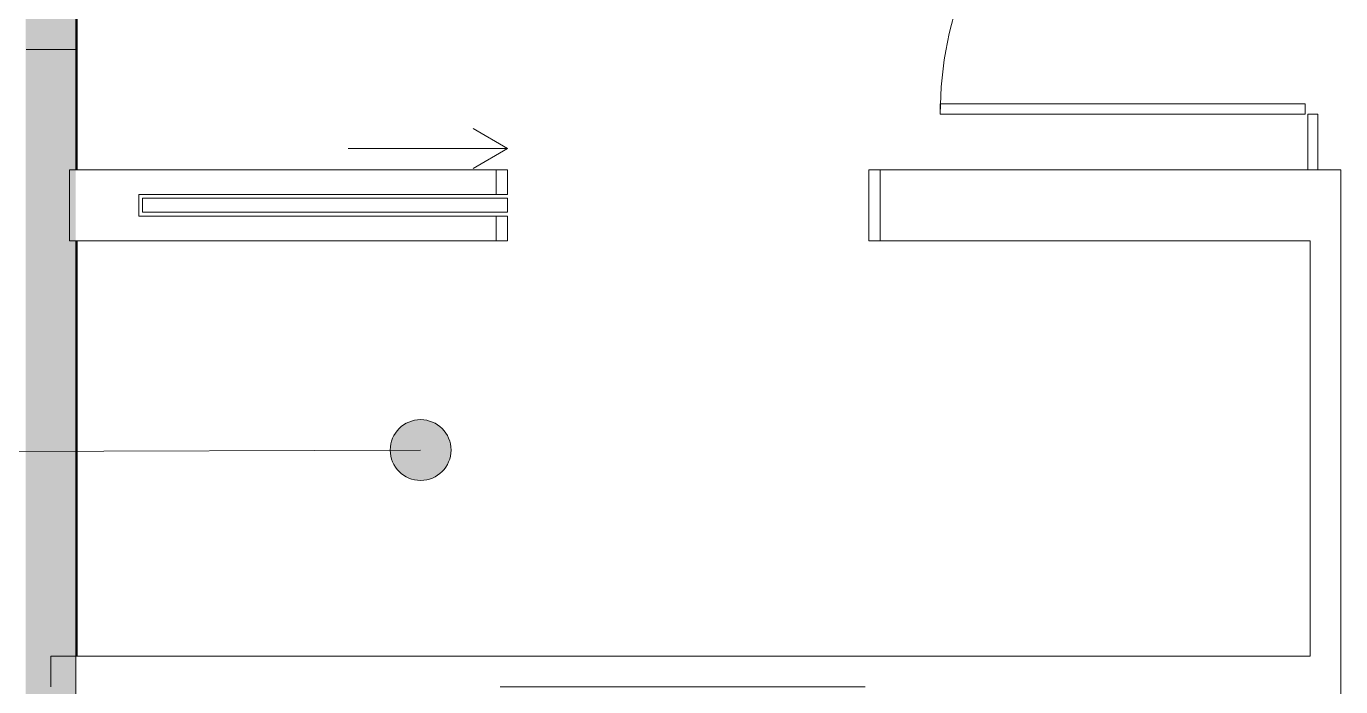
# Model space of a CAD drawing. Header units: inches. Extents: x 416 to 2283, y -56 to 1824.
# Drawn here: x 1669.4 to 1799.1, y 834.5 to 899.6 of the extents above; entities that cross this region are included whole.
import ezdxf

# ---------------------------------------------------------------- set-up
doc = ezdxf.new("R2010")
doc.units = ezdxf.units.IN
doc.header["$MEASUREMENT"] = 0
for name, color, linetype, lineweight in [('A-AREA-IDEN', 2, 'Continuous', 9), ('A-DOOR', 31, 'Continuous', 13), ('A-GLAZ-CURT', 52, 'Continuous', 9), ('A-WALL', 113, 'Continuous', 9), ('A-WALL-PATT', 111, 'Continuous', 13), ('I-FURN', 30, 'Continuous', 9), ('I-FURN-PNLS', 30, 'Continuous', 9), ('I-WALL', 2, 'Continuous', 13), ('Orbis - Background_dwg', 8, 'Continuous', 9), ('Orbis_AR$0$A-Wall-Exst', 7, 'Continuous', 9), ('Orbis_BB$0$A-Wall-Exst', 7, 'Continuous', 9)]:
    doc.layers.add(name, color=color, linetype=linetype, lineweight=lineweight)

# ---------------------------------------------------------------- blocks, each defined once
blk = doc.blocks.new('Door - Pocket Single - Solid-7364832-Level XX  POWER _ SIGNAL')
at = {"layer": 'A-DOOR', "lineweight": 9}
for p, q in [((-13.82, 3.41), (-14.94, 3.41)), ((-13.82, -3.59), (-13.82, 3.41)), ((21.81, 3.41), (21.81, 0.99)), ((22.93, 3.41), (21.81, 3.41)), ((21.81, 0.99), (22.93, 0.99)), ((22.93, -1.17), (21.81, -1.17)), ((21.81, -1.17), (21.81, -3.59)), ((-14.94, -3.59), (-13.82, -3.59)), ((21.81, -3.59), (22.93, -3.59)), ((21.81, -5.7), (25.22, -3.73)), ((21.81, -5.7), (25.22, -7.67)), ((21.81, -5.7), (37.55, -5.7))]:
    blk.add_line(p, q, dxfattribs=at)
at = {"layer": 'A-DOOR'}
for p, q in [((57.81, 0.6), (21.81, 0.6)), ((21.81, 0.6), (21.81, -0.78)), ((57.81, -0.78), (57.81, 0.6)), ((21.81, -0.78), (57.81, -0.78))]:
    blk.add_line(p, q, dxfattribs=at)
blk = doc.blocks.new('Door - Glass Single - Full Rail - Long Handle-7312893-Level XX  POWER _ SIGNAL')
at = {"layer": 'A-DOOR', "lineweight": 20}
for p, q in [((17, -2), (18, -2)), ((17, -38), (17, -2)), ((18, -2), (18, -38)), ((18, -38), (17, -38))]:
    blk.add_line(p, q, dxfattribs=at)
at = {"layer": 'A-DOOR', "lineweight": 9}
blk.add_arc((18, -2), 36, 179.5, 270, dxfattribs=at)
blk = doc.blocks.new('System Panel - Glazed-7314832-Level XX  POWER _ SIGNAL')
at = {"layer": 'A-GLAZ-CURT', "lineweight": 13}
for p, q in [((-31.15, 1.75), (-36.65, 1.75)), ((-36.65, 1.75), (-36.65, 0.75)), ((-31.15, 0.75), (-31.15, 1.75)), ((36.65, 1.75), (4.85, 1.75)), ((4.85, 1.75), (4.85, 0.75)), ((36.65, 0.75), (36.65, 1.75)), ((-36.65, 0.75), (-31.15, 0.75)), ((4.85, 0.75), (36.65, 0.75))]:
    blk.add_line(p, q, dxfattribs=at)
blk = doc.blocks.new('Zira Wksta 11 - Type 3-7422101-Level XX  POWER _ SIGNAL')
at = {"layer": 'I-FURN-PNLS'}
for p, q in [((0, 35.88), (0, 36)), ((0, 36), (0, 0)), ((0, 35.88), (0, 36)), ((0, 36), (0, 35.88)), ((0, 0), (0, 35.88)), ((0, 0), (0, 35.88)), ((0, 35.88), (0, 0))]:
    blk.add_line(p, q, dxfattribs=at)
blk = doc.blocks.new('Orbis - Background_dwg_Orbis_BB-7347761-Level XX  POWER _ SIGNAL')
at = {"layer": 'Orbis_BB$0$A-Wall-Exst'}
h = blk.add_hatch(color=256, dxfattribs=at)
h.paths.add_polyline_path([(12382.66, 1399.92), (12382.66, 1400.92), (12382.66, 1415.92), (12382.6, 1415.92), (12382.6, 1399.92)], flags=0)
h.paths.add_polyline_path([(11876.16, 1399.92), (11882.91, 1399.92), (11882.91, 1402.92), (11888.16, 1402.92), (11888.16, 1443.92), (11873.16, 1443.92), (11873.16, 1428.92), (11876.16, 1428.92), (11876.16, 1400.91)], flags=0)
h.paths.add_polyline_path([(11986.16, 1404.92), (11991.41, 1404.92), (11991.41, 1626.92), (12056.66, 1626.92), (12056.66, 1631.92), (11985.66, 1631.92), (11985.66, 1651.92), (11980.41, 1651.92), (11980.41, 1626.67), (11986.16, 1626.67), (11986.16, 1411.13)], flags=0)
h.paths.add_polyline_path([(12125.14, 1404.92), (12205.91, 1404.92), (12205.91, 1512.91), (12097.41, 1512.91), (12097.41, 1404.92), (12102.66, 1404.92)], flags=0)
h.paths.add_polyline_path([(12377.72, 1404.92), (12377.72, 1703.29), (12382.6, 1703.29), (12382.6, 1691.42), (12382.66, 1691.42), (12382.66, 1757.92), (12261.66, 1757.92), (12261.66, 1752.92), (12377.66, 1752.92), (12377.66, 1404.92)], flags=0)
h.paths.add_polyline_path([(12102.66, 1405.17), (12102.66, 1507.66), (12200.66, 1507.66), (12200.66, 1405.17), (12125.14, 1405.17)], flags=0)
h.paths.add_polyline_path([(11918.16, 1411.66), (11956.16, 1411.66), (11956.16, 1416.91), (11918.16, 1416.91)], flags=0)
h.paths.add_polyline_path([(12382.66, 1415.92), (12382.66, 1516.42), (12382.6, 1516.42), (12382.6, 1415.92)], flags=0)
h.paths.add_polyline_path([(11882.91, 1489.92), (11888.16, 1489.92), (11888.16, 1547.92), (11873.16, 1547.92), (11873.16, 1532.92), (11876.16, 1532.92), (11876.16, 1523.92), (11873.16, 1523.92), (11873.16, 1511.92), (11876.16, 1511.92), (11876.16, 1489.92), (11881.21, 1489.92)], flags=0)
h.paths.add_polyline_path([(12382.66, 1639.42), (12382.66, 1640.42), (12382.6, 1640.42), (12382.6, 1639.42)], flags=0)
h.paths.add_polyline_path([(12382.6, 1519.42), (12382.66, 1519.42), (12382.66, 1639.42), (12382.6, 1639.42), (12382.6, 1560.38)], flags=0)
h.paths.add_polyline_path([(12125.14, 1536.67), (12200.66, 1536.67), (12200.66, 1542.91), (12204.66, 1542.91), (12204.66, 1722.91), (12200.66, 1722.91), (12200.66, 1752.92), (12221.66, 1752.92), (12221.66, 1757.92), (12196.66, 1757.92), (12196.66, 1751.92), (12198.66, 1751.92), (12198.66, 1541.92), (12104.66, 1541.92), (12104.66, 1751.92), (12156.66, 1751.92), (12156.66, 1757.92), (12085.66, 1757.92), (12085.66, 1719.93), (12098.66, 1719.93), (12098.66, 1631.92), (12096.66, 1631.92), (12096.66, 1626.92), (12098.66, 1626.92), (12098.66, 1542.91), (12102.66, 1542.91), (12102.66, 1536.67), (12104.66, 1536.67)], flags=0)
h.paths.add_polyline_path([(11879.25, 1593.92), (11888.16, 1593.92), (11888.16, 1651.92), (11873.16, 1651.92), (11873.16, 1636.92), (11876.16, 1636.92), (11876.16, 1627.92), (11873.16, 1627.92), (11873.16, 1615.92), (11876.16, 1615.92), (11876.16, 1593.92)], flags=0)
h.paths.add_polyline_path([(12382.6, 1643.42), (12382.66, 1643.44), (12382.66, 1684.42), (12382.6, 1684.42), (12382.6, 1643.44)], flags=0)
h.paths.add_polyline_path([(11888.16, 1697.92), (11888.16, 1756.91), (11918.16, 1756.91), (11918.16, 1754.92), (11956.16, 1754.92), (11956.16, 1756.91), (11986.16, 1756.91), (11986.16, 1754.92), (11995.66, 1754.92), (11995.66, 1722.93), (11985.66, 1722.93), (11985.66, 1740.91), (11980.41, 1740.91), (11980.41, 1697.92), (11985.66, 1697.92), (11985.66, 1719.93), (11998.66, 1719.93), (11998.66, 1757.92), (11876.16, 1757.92), (11876.16, 1733.92), (11873.16, 1733.92), (11873.16, 1721.92), (11876.16, 1721.92), (11876.16, 1697.92), (11882.91, 1697.92)], flags=0)
h.paths.add_polyline_path([(12088.71, 1722.91), (12088.66, 1722.93), (12088.66, 1754.92), (12102.66, 1754.92), (12102.64, 1722.91), (12098.66, 1722.91)], flags=0)
h.paths.add_polyline_path([(11956.16, 1740.92), (11956.16, 1746.17), (11918.16, 1746.17), (11918.16, 1740.92)], flags=0)
at = {"layer": 'Orbis_BB$0$A-Wall-Exst', "color": 50, "lineweight": 50}
for p, q in [((12382.66, 1703.35), (12382.66, 1698.35)), ((12382.66, 1643.44), (12382.66, 1684.42))]:
    blk.add_line(p, q, dxfattribs=at)
at = {"layer": 'Orbis_BB$0$A-Wall-Exst', "color": 50, "lineweight": 50, "flags": 128}
blk.add_lwpolyline([(12382.66, 1691.42), (12382.66, 1757.92), (12322.65, 1757.92)], dxfattribs=at)
blk = doc.blocks.new('Orbis - Background_dwg-7329766-Level XX  POWER _ SIGNAL')
at = {"layer": 'Orbis_AR$0$A-Wall-Exst', "color": 50, "lineweight": 50}
blk.add_line((1674.37, 897.42), (1674.37, 892.42), dxfattribs=at)
blk.add_blockref('Orbis - Background_dwg_Orbis_BB-7347761-Level XX  POWER _ SIGNAL', (-10708.29, -805.94))

msp = doc.modelspace()

# ---------------------------------------------------------------- hatches: boundary and pattern name
at = {"layer": 'A-AREA-IDEN'}
h = msp.add_hatch(color=256, dxfattribs=at)
edge = h.paths.add_edge_path(flags=0)
edge.add_arc((1708.33, 857.83), 3, 0, 360)
at = {"layer": 'A-WALL-PATT', "lineweight": 9}
msp.add_hatch(color=7, dxfattribs=at).paths.add_polyline_path([(1674.31, 593.98), (1674.31, 897.36), (1669.43, 897.36), (1669.43, 593.98)], flags=0)

# ---------------------------------------------------------------- linework, layer by layer
at = {"layer": 'A-AREA-IDEN'}
msp.add_line((1708.33, 857.83), (1607.13, 857.47), dxfattribs=at)
msp.add_circle((1708.33, 857.83), 3, dxfattribs=at)
at = {"layer": 'A-WALL', "lineweight": 13}
for p, q in [((1715.79, 885.48), (1673.68, 885.48)), ((1715.79, 883.06), (1715.79, 885.48)), ((1796.09, 885.48), (1753.67, 885.48)), ((1753.67, 885.48), (1753.67, 878.48)), ((1680.54, 880.9), (1680.54, 883.06)), ((1680.54, 883.06), (1715.79, 883.06)), ((1715.79, 880.9), (1680.54, 880.9)), ((1715.79, 878.48), (1715.79, 880.9)), ((1673.68, 878.48), (1715.79, 878.48)), ((1753.67, 878.48), (1796.09, 878.48))]:
    msp.add_line(p, q, dxfattribs=at)
at = {"layer": 'A-WALL'}
msp.add_line((1673.68, 878.48), (1673.68, 885.48), dxfattribs=at)
at = {"layer": 'I-WALL', "color": 8, "lineweight": 20}
for p, q in [((1674.31, 897.36), (1669.43, 897.36)), ((1674.31, 885.48), (1674.31, 897.36)), ((1674.31, 713.48), (1674.31, 878.48))]:
    msp.add_line(p, q, dxfattribs=at)
at = {"layer": 'I-WALL'}
for p, q in [((1799.09, 885.48), (1796.09, 885.48)), ((1799.09, 777.98), (1799.09, 885.48)), ((1796.09, 878.48), (1796.09, 837.48)), ((1796.09, 837.48), (1671.87, 837.48)), ((1671.87, 837.48), (1671.87, 834.48))]:
    msp.add_line(p, q, dxfattribs=at)

# ---------------------------------------------------------------- block references
at = {"layer": 'A-DOOR'}
for name, p, rotation in [('Door - Glass Single - Full Rail - Long Handle-7312893-Level XX  POWER _ SIGNAL', (1797.59, 908.98), 269.9999999999998), ('Door - Pocket Single - Solid-7364832-Level XX  POWER _ SIGNAL', (1738.72, 881.89), 180)]:
    msp.add_blockref(name, p, dxfattribs=dict(at, rotation=rotation))
at = {"layer": 'A-GLAZ-CURT', "rotation": 89.99999999999974}
msp.add_blockref('System Panel - Glazed-7314832-Level XX  POWER _ SIGNAL', (1797.59, 922.13), dxfattribs=at)
at = {"layer": 'I-FURN', "rotation": 90.00000000000031}
msp.add_blockref('Zira Wksta 11 - Type 3-7422101-Level XX  POWER _ SIGNAL', (1752.18, 834.48), dxfattribs=at)
at = {"layer": 'Orbis - Background_dwg', "color": 7}
msp.add_blockref('Orbis - Background_dwg-7329766-Level XX  POWER _ SIGNAL', (0, 0), dxfattribs=at)

doc.saveas('drawing.dxf')
